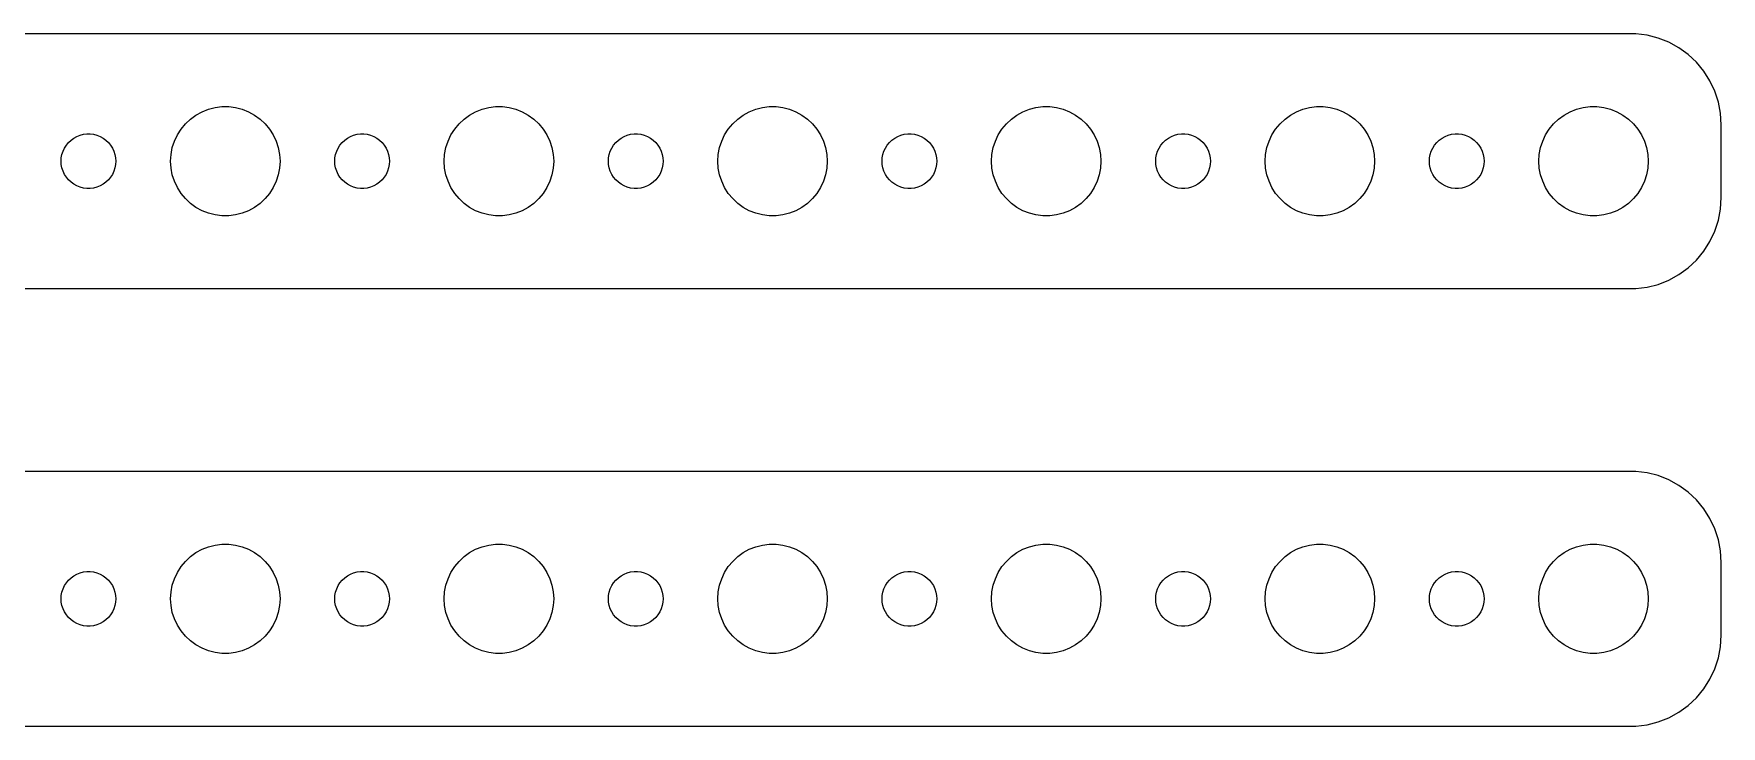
# Model space of a CAD drawing. Header units: metres. Extents: x -180 to 180, y 17 to 55.
# Drawn here: x 87 to 179.5, y 17 to 55 of the extents above; entities that cross this region are included whole.
import ezdxf

# ---------------------------------------------------------------- set-up
doc = ezdxf.new("R2010")
doc.units = ezdxf.units.M

msp = doc.modelspace()

# ---------------------------------------------------------------- linework, layer by layer
for p, q in [((174.814, 54.9901), (-174.814, 54.9901)), ((175.437, 54.9114), (174.814, 54.9901)), ((176.045, 54.7553), (175.437, 54.9114)), ((176.629, 54.5241), (176.045, 54.7553)), ((177.179, 54.2216), (176.629, 54.5241)), ((177.687, 53.8526), (177.179, 54.2216)), ((178.145, 53.4227), (177.687, 53.8526)), ((178.545, 52.9389), (178.145, 53.4227)), ((178.882, 52.4088), (178.545, 52.9389)), ((179.149, 51.8406), (178.882, 52.4088)), ((179.343, 51.2434), (179.149, 51.8406)), ((96.573, 50.8532), (96.9379, 50.9469)), ((96.9379, 50.9469), (97.3116, 50.9941)), ((97.3116, 50.9941), (97.6884, 50.9941)), ((97.6884, 50.9941), (98.0621, 50.9469)), ((98.0621, 50.9469), (98.427, 50.8532)), ((111.573, 50.8532), (111.938, 50.9469)), ((111.938, 50.9469), (112.312, 50.9941)), ((112.312, 50.9941), (112.688, 50.9941)), ((112.688, 50.9941), (113.062, 50.9469)), ((113.062, 50.9469), (113.427, 50.8532)), ((126.573, 50.8532), (126.938, 50.9469)), ((126.938, 50.9469), (127.312, 50.9941)), ((127.312, 50.9941), (127.688, 50.9941)), ((127.688, 50.9941), (128.062, 50.9469)), ((128.062, 50.9469), (128.427, 50.8532)), ((141.573, 50.8532), (141.938, 50.9469)), ((141.938, 50.9469), (142.312, 50.9941)), ((142.312, 50.9941), (142.688, 50.9941)), ((142.688, 50.9941), (143.062, 50.9469)), ((143.062, 50.9469), (143.427, 50.8532)), ((156.573, 50.8532), (156.938, 50.9469)), ((156.938, 50.9469), (157.312, 50.9941)), ((157.312, 50.9941), (157.688, 50.9941)), ((157.688, 50.9941), (158.062, 50.9469)), ((158.062, 50.9469), (158.427, 50.8532)), ((171.573, 50.8532), (171.938, 50.9469)), ((171.938, 50.9469), (172.312, 50.9941)), ((172.312, 50.9941), (172.688, 50.9941)), ((172.688, 50.9941), (173.062, 50.9469)), ((173.062, 50.9469), (173.427, 50.8532)), ((179.461, 50.6267), (179.343, 51.2434)), ((95.073, 49.7634), (95.3131, 50.0536)), ((95.3131, 50.0536), (95.5877, 50.3115)), ((95.5877, 50.3115), (95.8925, 50.533)), ((95.8925, 50.533), (96.2227, 50.7145)), ((96.2227, 50.7145), (96.573, 50.8532)), ((98.427, 50.8532), (98.7773, 50.7145)), ((98.7773, 50.7145), (99.1075, 50.533)), ((99.1075, 50.533), (99.4123, 50.3115)), ((99.4123, 50.3115), (99.6869, 50.0536)), ((99.6869, 50.0536), (99.927, 49.7634)), ((110.073, 49.7634), (110.313, 50.0536)), ((110.313, 50.0536), (110.588, 50.3115)), ((110.588, 50.3115), (110.893, 50.533)), ((110.893, 50.533), (111.223, 50.7145)), ((111.223, 50.7145), (111.573, 50.8532)), ((113.427, 50.8532), (113.777, 50.7145)), ((113.777, 50.7145), (114.107, 50.533)), ((114.107, 50.533), (114.412, 50.3115)), ((114.412, 50.3115), (114.687, 50.0536)), ((114.687, 50.0536), (114.927, 49.7634)), ((125.073, 49.7634), (125.313, 50.0536)), ((125.313, 50.0536), (125.588, 50.3115)), ((125.588, 50.3115), (125.893, 50.533)), ((125.893, 50.533), (126.223, 50.7145)), ((126.223, 50.7145), (126.573, 50.8532)), ((128.427, 50.8532), (128.777, 50.7145)), ((128.777, 50.7145), (129.107, 50.533)), ((129.107, 50.533), (129.412, 50.3115)), ((129.412, 50.3115), (129.687, 50.0536)), ((129.687, 50.0536), (129.927, 49.7634)), ((140.073, 49.7634), (140.313, 50.0536)), ((140.313, 50.0536), (140.588, 50.3115)), ((140.588, 50.3115), (140.893, 50.533)), ((140.893, 50.533), (141.223, 50.7145)), ((141.223, 50.7145), (141.573, 50.8532)), ((143.427, 50.8532), (143.777, 50.7145)), ((143.777, 50.7145), (144.107, 50.533)), ((144.107, 50.533), (144.412, 50.3115)), ((144.412, 50.3115), (144.687, 50.0536)), ((144.687, 50.0536), (144.927, 49.7634)), ((155.073, 49.7634), (155.313, 50.0536)), ((155.313, 50.0536), (155.588, 50.3115)), ((155.588, 50.3115), (155.893, 50.533)), ((155.893, 50.533), (156.223, 50.7145)), ((156.223, 50.7145), (156.573, 50.8532)), ((158.427, 50.8532), (158.777, 50.7145)), ((158.777, 50.7145), (159.107, 50.533)), ((159.107, 50.533), (159.412, 50.3115)), ((159.412, 50.3115), (159.687, 50.0536)), ((159.687, 50.0536), (159.927, 49.7634)), ((170.073, 49.7634), (170.313, 50.0536)), ((170.313, 50.0536), (170.588, 50.3115)), ((170.588, 50.3115), (170.893, 50.533)), ((170.893, 50.533), (171.223, 50.7145)), ((171.223, 50.7145), (171.573, 50.8532)), ((173.427, 50.8532), (173.777, 50.7145)), ((173.777, 50.7145), (174.107, 50.533)), ((174.107, 50.533), (174.412, 50.3115)), ((174.412, 50.3115), (174.687, 50.0536)), ((174.687, 50.0536), (174.927, 49.7634)), ((179.5, 50), (179.461, 50.6267)), ((179.5, 46), (179.5, 50)), ((88.7865, 48.8817), (88.9065, 49.0268)), ((88.9065, 49.0268), (89.0439, 49.1558)), ((89.0439, 49.1558), (89.1963, 49.2665)), ((89.1963, 49.2665), (89.3613, 49.3572)), ((89.3613, 49.3572), (89.5365, 49.4266)), ((89.5365, 49.4266), (89.7189, 49.4734)), ((89.7189, 49.4734), (89.9058, 49.497)), ((89.9058, 49.497), (90.0942, 49.497)), ((90.0942, 49.497), (90.2811, 49.4734)), ((90.2811, 49.4734), (90.4635, 49.4266)), ((90.4635, 49.4266), (90.6387, 49.3572)), ((90.6387, 49.3572), (90.8037, 49.2665)), ((90.8037, 49.2665), (90.9561, 49.1558)), ((90.9561, 49.1558), (91.0934, 49.0268)), ((91.0934, 49.0268), (91.2135, 48.8817)), ((94.5943, 48.7461), (94.7107, 49.1044)), ((94.7107, 49.1044), (94.8711, 49.4453)), ((94.8711, 49.4453), (95.073, 49.7634)), ((99.927, 49.7634), (100.129, 49.4453)), ((100.129, 49.4453), (100.289, 49.1044)), ((100.289, 49.1044), (100.406, 48.7461)), ((103.786, 48.8817), (103.907, 49.0268)), ((103.907, 49.0268), (104.044, 49.1558)), ((104.044, 49.1558), (104.196, 49.2665)), ((104.196, 49.2665), (104.361, 49.3572)), ((104.361, 49.3572), (104.536, 49.4266)), ((104.536, 49.4266), (104.719, 49.4734)), ((104.719, 49.4734), (104.906, 49.497)), ((104.906, 49.497), (105.094, 49.497)), ((105.094, 49.497), (105.281, 49.4734)), ((105.281, 49.4734), (105.464, 49.4266)), ((105.464, 49.4266), (105.639, 49.3572)), ((105.639, 49.3572), (105.804, 49.2665)), ((105.804, 49.2665), (105.956, 49.1558)), ((105.956, 49.1558), (106.093, 49.0268)), ((106.093, 49.0268), (106.214, 48.8817)), ((109.594, 48.7461), (109.711, 49.1044)), ((109.711, 49.1044), (109.871, 49.4453)), ((109.871, 49.4453), (110.073, 49.7634)), ((114.927, 49.7634), (115.129, 49.4453)), ((115.129, 49.4453), (115.289, 49.1044)), ((115.289, 49.1044), (115.406, 48.7461)), ((118.786, 48.8817), (118.907, 49.0268)), ((118.907, 49.0268), (119.044, 49.1558)), ((119.044, 49.1558), (119.196, 49.2665)), ((119.196, 49.2665), (119.361, 49.3572)), ((119.361, 49.3572), (119.536, 49.4266)), ((119.536, 49.4266), (119.719, 49.4734)), ((119.719, 49.4734), (119.906, 49.497)), ((119.906, 49.497), (120.094, 49.497)), ((120.094, 49.497), (120.281, 49.4734)), ((120.281, 49.4734), (120.464, 49.4266)), ((120.464, 49.4266), (120.639, 49.3572)), ((120.639, 49.3572), (120.804, 49.2665)), ((120.804, 49.2665), (120.956, 49.1558)), ((120.956, 49.1558), (121.093, 49.0268)), ((121.093, 49.0268), (121.214, 48.8817)), ((124.594, 48.7461), (124.711, 49.1044)), ((124.711, 49.1044), (124.871, 49.4453)), ((124.871, 49.4453), (125.073, 49.7634)), ((129.927, 49.7634), (130.129, 49.4453)), ((130.129, 49.4453), (130.289, 49.1044)), ((130.289, 49.1044), (130.406, 48.7461)), ((133.786, 48.8817), (133.907, 49.0268)), ((133.907, 49.0268), (134.044, 49.1558)), ((134.044, 49.1558), (134.196, 49.2665)), ((134.196, 49.2665), (134.361, 49.3572)), ((134.361, 49.3572), (134.536, 49.4266)), ((134.536, 49.4266), (134.719, 49.4734)), ((134.719, 49.4734), (134.906, 49.497)), ((134.906, 49.497), (135.094, 49.497)), ((135.094, 49.497), (135.281, 49.4734)), ((135.281, 49.4734), (135.464, 49.4266)), ((135.464, 49.4266), (135.639, 49.3572)), ((135.639, 49.3572), (135.804, 49.2665)), ((135.804, 49.2665), (135.956, 49.1558)), ((135.956, 49.1558), (136.093, 49.0268)), ((136.093, 49.0268), (136.214, 48.8817)), ((139.594, 48.7461), (139.711, 49.1044)), ((139.711, 49.1044), (139.871, 49.4453)), ((139.871, 49.4453), (140.073, 49.7634)), ((144.927, 49.7634), (145.129, 49.4453)), ((145.129, 49.4453), (145.289, 49.1044)), ((145.289, 49.1044), (145.406, 48.7461)), ((148.786, 48.8817), (148.907, 49.0268)), ((148.907, 49.0268), (149.044, 49.1558)), ((149.044, 49.1558), (149.196, 49.2665)), ((149.196, 49.2665), (149.361, 49.3572)), ((149.361, 49.3572), (149.536, 49.4266)), ((149.536, 49.4266), (149.719, 49.4734)), ((149.719, 49.4734), (149.906, 49.497)), ((149.906, 49.497), (150.094, 49.497)), ((150.094, 49.497), (150.281, 49.4734)), ((150.281, 49.4734), (150.464, 49.4266)), ((150.464, 49.4266), (150.639, 49.3572)), ((150.639, 49.3572), (150.804, 49.2665)), ((150.804, 49.2665), (150.956, 49.1558)), ((150.956, 49.1558), (151.093, 49.0268)), ((151.093, 49.0268), (151.214, 48.8817)), ((154.594, 48.7461), (154.711, 49.1044)), ((154.711, 49.1044), (154.871, 49.4453)), ((154.871, 49.4453), (155.073, 49.7634)), ((159.927, 49.7634), (160.129, 49.4453)), ((160.129, 49.4453), (160.289, 49.1044)), ((160.289, 49.1044), (160.406, 48.7461)), ((163.786, 48.8817), (163.907, 49.0268)), ((163.907, 49.0268), (164.044, 49.1558)), ((164.044, 49.1558), (164.196, 49.2665)), ((164.196, 49.2665), (164.361, 49.3572)), ((164.361, 49.3572), (164.536, 49.4266)), ((164.536, 49.4266), (164.719, 49.4734)), ((164.719, 49.4734), (164.906, 49.497)), ((164.906, 49.497), (165.094, 49.497)), ((165.094, 49.497), (165.281, 49.4734)), ((165.281, 49.4734), (165.464, 49.4266)), ((165.464, 49.4266), (165.639, 49.3572)), ((165.639, 49.3572), (165.804, 49.2665)), ((165.804, 49.2665), (165.956, 49.1558)), ((165.956, 49.1558), (166.093, 49.0268)), ((166.093, 49.0268), (166.214, 48.8817)), ((169.594, 48.7461), (169.711, 49.1044)), ((169.711, 49.1044), (169.871, 49.4453)), ((169.871, 49.4453), (170.073, 49.7634)), ((174.927, 49.7634), (175.129, 49.4453)), ((175.129, 49.4453), (175.289, 49.1044)), ((175.289, 49.1044), (175.406, 48.7461)), ((88.5, 48), (88.5118, 48.188)), ((88.5118, 48.188), (88.5471, 48.373)), ((88.5471, 48.373), (88.6053, 48.5522)), ((88.6053, 48.5522), (88.6855, 48.7226)), ((88.6855, 48.7226), (88.7865, 48.8817)), ((91.2135, 48.8817), (91.3145, 48.7226)), ((91.3145, 48.7226), (91.3947, 48.5522)), ((91.3947, 48.5522), (91.4529, 48.373)), ((91.4529, 48.373), (91.4882, 48.188)), ((91.4882, 48.188), (91.5, 48)), ((94.5, 48), (94.5237, 48.376)), ((94.5237, 48.376), (94.5943, 48.7461)), ((100.406, 48.7461), (100.476, 48.376)), ((100.476, 48.376), (100.5, 48)), ((103.5, 48), (103.512, 48.188)), ((103.512, 48.188), (103.547, 48.373)), ((103.547, 48.373), (103.605, 48.5522)), ((103.605, 48.5522), (103.686, 48.7226)), ((103.686, 48.7226), (103.786, 48.8817)), ((106.214, 48.8817), (106.314, 48.7226)), ((106.314, 48.7226), (106.395, 48.5522)), ((106.395, 48.5522), (106.453, 48.373)), ((106.453, 48.373), (106.488, 48.188)), ((106.488, 48.188), (106.5, 48)), ((109.5, 48), (109.524, 48.376)), ((109.524, 48.376), (109.594, 48.7461)), ((115.406, 48.7461), (115.476, 48.376)), ((115.476, 48.376), (115.5, 48)), ((118.5, 48), (118.512, 48.188)), ((118.512, 48.188), (118.547, 48.373)), ((118.547, 48.373), (118.605, 48.5522)), ((118.605, 48.5522), (118.686, 48.7226)), ((118.686, 48.7226), (118.786, 48.8817)), ((121.214, 48.8817), (121.314, 48.7226)), ((121.314, 48.7226), (121.395, 48.5522)), ((121.395, 48.5522), (121.453, 48.373)), ((121.453, 48.373), (121.488, 48.188)), ((121.488, 48.188), (121.5, 48)), ((124.5, 48), (124.524, 48.376)), ((124.524, 48.376), (124.594, 48.7461)), ((130.406, 48.7461), (130.476, 48.376)), ((130.476, 48.376), (130.5, 48)), ((133.5, 48), (133.512, 48.188)), ((133.512, 48.188), (133.547, 48.373)), ((133.547, 48.373), (133.605, 48.5522)), ((133.605, 48.5522), (133.686, 48.7226)), ((133.686, 48.7226), (133.786, 48.8817)), ((136.214, 48.8817), (136.314, 48.7226)), ((136.314, 48.7226), (136.395, 48.5522)), ((136.395, 48.5522), (136.453, 48.373)), ((136.453, 48.373), (136.488, 48.188)), ((136.488, 48.188), (136.5, 48)), ((139.5, 48), (139.524, 48.376)), ((139.524, 48.376), (139.594, 48.7461)), ((145.406, 48.7461), (145.476, 48.376)), ((145.476, 48.376), (145.5, 48)), ((148.5, 48), (148.512, 48.188)), ((148.512, 48.188), (148.547, 48.373)), ((148.547, 48.373), (148.605, 48.5522)), ((148.605, 48.5522), (148.686, 48.7226)), ((148.686, 48.7226), (148.786, 48.8817)), ((151.214, 48.8817), (151.314, 48.7226)), ((151.314, 48.7226), (151.395, 48.5522)), ((151.395, 48.5522), (151.453, 48.373)), ((151.453, 48.373), (151.488, 48.188)), ((151.488, 48.188), (151.5, 48)), ((154.5, 48), (154.524, 48.376)), ((154.524, 48.376), (154.594, 48.7461)), ((160.406, 48.7461), (160.476, 48.376)), ((160.476, 48.376), (160.5, 48)), ((163.5, 48), (163.512, 48.188)), ((163.512, 48.188), (163.547, 48.373)), ((163.547, 48.373), (163.605, 48.5522)), ((163.605, 48.5522), (163.686, 48.7226)), ((163.686, 48.7226), (163.786, 48.8817)), ((166.214, 48.8817), (166.314, 48.7226)), ((166.314, 48.7226), (166.395, 48.5522)), ((166.395, 48.5522), (166.453, 48.373)), ((166.453, 48.373), (166.488, 48.188)), ((166.488, 48.188), (166.5, 48)), ((169.5, 48), (169.524, 48.376)), ((169.524, 48.376), (169.594, 48.7461)), ((175.406, 48.7461), (175.476, 48.376)), ((175.476, 48.376), (175.5, 48)), ((88.5118, 47.812), (88.5, 48)), ((88.5471, 47.627), (88.5118, 47.812)), ((88.6053, 47.4478), (88.5471, 47.627)), ((88.6855, 47.2774), (88.6053, 47.4478)), ((88.7865, 47.1183), (88.6855, 47.2774)), ((91.3145, 47.2774), (91.2135, 47.1183)), ((91.3947, 47.4478), (91.3145, 47.2774)), ((91.4529, 47.627), (91.3947, 47.4478)), ((91.4882, 47.812), (91.4529, 47.627)), ((91.5, 48), (91.4882, 47.812)), ((94.5237, 47.624), (94.5, 48)), ((94.5943, 47.2539), (94.5237, 47.624)), ((94.7107, 46.8956), (94.5943, 47.2539)), ((100.406, 47.2539), (100.289, 46.8956)), ((100.476, 47.624), (100.406, 47.2539)), ((100.5, 48), (100.476, 47.624)), ((103.512, 47.812), (103.5, 48)), ((103.547, 47.627), (103.512, 47.812)), ((103.605, 47.4478), (103.547, 47.627)), ((103.686, 47.2774), (103.605, 47.4478)), ((103.786, 47.1183), (103.686, 47.2774)), ((106.314, 47.2774), (106.214, 47.1183)), ((106.395, 47.4478), (106.314, 47.2774)), ((106.453, 47.627), (106.395, 47.4478)), ((106.488, 47.812), (106.453, 47.627)), ((106.5, 48), (106.488, 47.812)), ((109.524, 47.624), (109.5, 48)), ((109.594, 47.2539), (109.524, 47.624)), ((109.711, 46.8956), (109.594, 47.2539)), ((115.406, 47.2539), (115.289, 46.8956)), ((115.476, 47.624), (115.406, 47.2539)), ((115.5, 48), (115.476, 47.624)), ((118.512, 47.812), (118.5, 48)), ((118.547, 47.627), (118.512, 47.812)), ((118.605, 47.4478), (118.547, 47.627)), ((118.686, 47.2774), (118.605, 47.4478)), ((118.786, 47.1183), (118.686, 47.2774)), ((121.314, 47.2774), (121.214, 47.1183)), ((121.395, 47.4478), (121.314, 47.2774)), ((121.453, 47.627), (121.395, 47.4478)), ((121.488, 47.812), (121.453, 47.627)), ((121.5, 48), (121.488, 47.812)), ((124.524, 47.624), (124.5, 48)), ((124.594, 47.2539), (124.524, 47.624)), ((124.711, 46.8956), (124.594, 47.2539)), ((130.406, 47.2539), (130.289, 46.8956)), ((130.476, 47.624), (130.406, 47.2539)), ((130.5, 48), (130.476, 47.624)), ((133.512, 47.812), (133.5, 48)), ((133.547, 47.627), (133.512, 47.812)), ((133.605, 47.4478), (133.547, 47.627)), ((133.686, 47.2774), (133.605, 47.4478)), ((133.786, 47.1183), (133.686, 47.2774)), ((136.314, 47.2774), (136.214, 47.1183)), ((136.395, 47.4478), (136.314, 47.2774)), ((136.453, 47.627), (136.395, 47.4478)), ((136.488, 47.812), (136.453, 47.627)), ((136.5, 48), (136.488, 47.812)), ((139.524, 47.624), (139.5, 48)), ((139.594, 47.2539), (139.524, 47.624)), ((139.711, 46.8956), (139.594, 47.2539)), ((145.406, 47.2539), (145.289, 46.8956)), ((145.476, 47.624), (145.406, 47.2539)), ((145.5, 48), (145.476, 47.624)), ((148.512, 47.812), (148.5, 48)), ((148.547, 47.627), (148.512, 47.812)), ((148.605, 47.4478), (148.547, 47.627)), ((148.686, 47.2774), (148.605, 47.4478)), ((148.786, 47.1183), (148.686, 47.2774)), ((151.314, 47.2774), (151.214, 47.1183)), ((151.395, 47.4478), (151.314, 47.2774)), ((151.453, 47.627), (151.395, 47.4478)), ((151.488, 47.812), (151.453, 47.627)), ((151.5, 48), (151.488, 47.812)), ((154.524, 47.624), (154.5, 48)), ((154.594, 47.2539), (154.524, 47.624)), ((154.711, 46.8956), (154.594, 47.2539)), ((160.406, 47.2539), (160.289, 46.8956)), ((160.476, 47.624), (160.406, 47.2539)), ((160.5, 48), (160.476, 47.624)), ((163.512, 47.812), (163.5, 48)), ((163.547, 47.627), (163.512, 47.812)), ((163.605, 47.4478), (163.547, 47.627)), ((163.686, 47.2774), (163.605, 47.4478)), ((163.786, 47.1183), (163.686, 47.2774)), ((166.314, 47.2774), (166.214, 47.1183)), ((166.395, 47.4478), (166.314, 47.2774)), ((166.453, 47.627), (166.395, 47.4478)), ((166.488, 47.812), (166.453, 47.627)), ((166.5, 48), (166.488, 47.812)), ((169.524, 47.624), (169.5, 48)), ((169.594, 47.2539), (169.524, 47.624)), ((169.711, 46.8956), (169.594, 47.2539)), ((175.406, 47.2539), (175.289, 46.8956)), ((175.476, 47.624), (175.406, 47.2539)), ((175.5, 48), (175.476, 47.624)), ((88.9065, 46.9732), (88.7865, 47.1183)), ((89.0439, 46.8442), (88.9065, 46.9732)), ((89.1963, 46.7335), (89.0439, 46.8442)), ((89.3613, 46.6428), (89.1963, 46.7335)), ((89.5365, 46.5734), (89.3613, 46.6428)), ((89.7189, 46.5266), (89.5365, 46.5734)), ((89.9058, 46.503), (89.7189, 46.5266)), ((90.0942, 46.503), (89.9058, 46.503)), ((90.2811, 46.5266), (90.0942, 46.503)), ((90.4635, 46.5734), (90.2811, 46.5266)), ((90.6387, 46.6428), (90.4635, 46.5734)), ((90.8037, 46.7335), (90.6387, 46.6428)), ((90.9561, 46.8442), (90.8037, 46.7335)), ((91.0934, 46.9732), (90.9561, 46.8442)), ((91.2135, 47.1183), (91.0934, 46.9732)), ((94.8711, 46.5547), (94.7107, 46.8956)), ((95.073, 46.2366), (94.8711, 46.5547)), ((100.129, 46.5547), (99.927, 46.2366)), ((100.289, 46.8956), (100.129, 46.5547)), ((103.907, 46.9732), (103.786, 47.1183)), ((104.044, 46.8442), (103.907, 46.9732)), ((104.196, 46.7335), (104.044, 46.8442)), ((104.361, 46.6428), (104.196, 46.7335)), ((104.536, 46.5734), (104.361, 46.6428)), ((104.719, 46.5266), (104.536, 46.5734)), ((104.906, 46.503), (104.719, 46.5266)), ((105.094, 46.503), (104.906, 46.503)), ((105.281, 46.5266), (105.094, 46.503)), ((105.464, 46.5734), (105.281, 46.5266)), ((105.639, 46.6428), (105.464, 46.5734)), ((105.804, 46.7335), (105.639, 46.6428)), ((105.956, 46.8442), (105.804, 46.7335)), ((106.093, 46.9732), (105.956, 46.8442)), ((106.214, 47.1183), (106.093, 46.9732)), ((109.871, 46.5547), (109.711, 46.8956)), ((110.073, 46.2366), (109.871, 46.5547)), ((115.129, 46.5547), (114.927, 46.2366)), ((115.289, 46.8956), (115.129, 46.5547)), ((118.907, 46.9732), (118.786, 47.1183)), ((119.044, 46.8442), (118.907, 46.9732)), ((119.196, 46.7335), (119.044, 46.8442)), ((119.361, 46.6428), (119.196, 46.7335)), ((119.536, 46.5734), (119.361, 46.6428)), ((119.719, 46.5266), (119.536, 46.5734)), ((119.906, 46.503), (119.719, 46.5266)), ((120.094, 46.503), (119.906, 46.503)), ((120.281, 46.5266), (120.094, 46.503)), ((120.464, 46.5734), (120.281, 46.5266)), ((120.639, 46.6428), (120.464, 46.5734)), ((120.804, 46.7335), (120.639, 46.6428)), ((120.956, 46.8442), (120.804, 46.7335)), ((121.093, 46.9732), (120.956, 46.8442)), ((121.214, 47.1183), (121.093, 46.9732)), ((124.871, 46.5547), (124.711, 46.8956)), ((125.073, 46.2366), (124.871, 46.5547)), ((130.129, 46.5547), (129.927, 46.2366)), ((130.289, 46.8956), (130.129, 46.5547)), ((133.907, 46.9732), (133.786, 47.1183)), ((134.044, 46.8442), (133.907, 46.9732)), ((134.196, 46.7335), (134.044, 46.8442)), ((134.361, 46.6428), (134.196, 46.7335)), ((134.536, 46.5734), (134.361, 46.6428)), ((134.719, 46.5266), (134.536, 46.5734)), ((134.906, 46.503), (134.719, 46.5266)), ((135.094, 46.503), (134.906, 46.503)), ((135.281, 46.5266), (135.094, 46.503)), ((135.464, 46.5734), (135.281, 46.5266)), ((135.639, 46.6428), (135.464, 46.5734)), ((135.804, 46.7335), (135.639, 46.6428)), ((135.956, 46.8442), (135.804, 46.7335)), ((136.093, 46.9732), (135.956, 46.8442)), ((136.214, 47.1183), (136.093, 46.9732)), ((139.871, 46.5547), (139.711, 46.8956)), ((140.073, 46.2366), (139.871, 46.5547)), ((145.129, 46.5547), (144.927, 46.2366)), ((145.289, 46.8956), (145.129, 46.5547)), ((148.907, 46.9732), (148.786, 47.1183)), ((149.044, 46.8442), (148.907, 46.9732)), ((149.196, 46.7335), (149.044, 46.8442)), ((149.361, 46.6428), (149.196, 46.7335)), ((149.536, 46.5734), (149.361, 46.6428)), ((149.719, 46.5266), (149.536, 46.5734)), ((149.906, 46.503), (149.719, 46.5266)), ((150.094, 46.503), (149.906, 46.503)), ((150.281, 46.5266), (150.094, 46.503)), ((150.464, 46.5734), (150.281, 46.5266)), ((150.639, 46.6428), (150.464, 46.5734)), ((150.804, 46.7335), (150.639, 46.6428)), ((150.956, 46.8442), (150.804, 46.7335)), ((151.093, 46.9732), (150.956, 46.8442)), ((151.214, 47.1183), (151.093, 46.9732)), ((154.871, 46.5547), (154.711, 46.8956)), ((155.073, 46.2366), (154.871, 46.5547)), ((160.129, 46.5547), (159.927, 46.2366)), ((160.289, 46.8956), (160.129, 46.5547)), ((163.907, 46.9732), (163.786, 47.1183)), ((164.044, 46.8442), (163.907, 46.9732)), ((164.196, 46.7335), (164.044, 46.8442)), ((164.361, 46.6428), (164.196, 46.7335)), ((164.536, 46.5734), (164.361, 46.6428)), ((164.719, 46.5266), (164.536, 46.5734)), ((164.906, 46.503), (164.719, 46.5266)), ((165.094, 46.503), (164.906, 46.503)), ((165.281, 46.5266), (165.094, 46.503)), ((165.464, 46.5734), (165.281, 46.5266)), ((165.639, 46.6428), (165.464, 46.5734)), ((165.804, 46.7335), (165.639, 46.6428)), ((165.956, 46.8442), (165.804, 46.7335)), ((166.093, 46.9732), (165.956, 46.8442)), ((166.214, 47.1183), (166.093, 46.9732)), ((169.871, 46.5547), (169.711, 46.8956)), ((170.073, 46.2366), (169.871, 46.5547)), ((175.129, 46.5547), (174.927, 46.2366)), ((175.289, 46.8956), (175.129, 46.5547)), ((95.3131, 45.9464), (95.073, 46.2366)), ((95.5877, 45.6885), (95.3131, 45.9464)), ((95.8925, 45.467), (95.5877, 45.6885)), ((96.2227, 45.2855), (95.8925, 45.467)), ((99.1075, 45.467), (98.7773, 45.2855)), ((99.4123, 45.6885), (99.1075, 45.467)), ((99.6869, 45.9464), (99.4123, 45.6885)), ((99.927, 46.2366), (99.6869, 45.9464)), ((110.313, 45.9464), (110.073, 46.2366)), ((110.588, 45.6885), (110.313, 45.9464)), ((110.893, 45.467), (110.588, 45.6885)), ((111.223, 45.2855), (110.893, 45.467)), ((114.107, 45.467), (113.777, 45.2855)), ((114.412, 45.6885), (114.107, 45.467)), ((114.687, 45.9464), (114.412, 45.6885)), ((114.927, 46.2366), (114.687, 45.9464)), ((125.313, 45.9464), (125.073, 46.2366)), ((125.588, 45.6885), (125.313, 45.9464)), ((125.893, 45.467), (125.588, 45.6885)), ((126.223, 45.2855), (125.893, 45.467)), ((129.107, 45.467), (128.777, 45.2855)), ((129.412, 45.6885), (129.107, 45.467)), ((129.687, 45.9464), (129.412, 45.6885)), ((129.927, 46.2366), (129.687, 45.9464)), ((140.313, 45.9464), (140.073, 46.2366)), ((140.588, 45.6885), (140.313, 45.9464)), ((140.893, 45.467), (140.588, 45.6885)), ((141.223, 45.2855), (140.893, 45.467)), ((144.107, 45.467), (143.777, 45.2855)), ((144.412, 45.6885), (144.107, 45.467)), ((144.687, 45.9464), (144.412, 45.6885)), ((144.927, 46.2366), (144.687, 45.9464)), ((155.313, 45.9464), (155.073, 46.2366)), ((155.588, 45.6885), (155.313, 45.9464)), ((155.893, 45.467), (155.588, 45.6885)), ((156.223, 45.2855), (155.893, 45.467)), ((159.107, 45.467), (158.777, 45.2855)), ((159.412, 45.6885), (159.107, 45.467)), ((159.687, 45.9464), (159.412, 45.6885)), ((159.927, 46.2366), (159.687, 45.9464)), ((170.313, 45.9464), (170.073, 46.2366)), ((170.588, 45.6885), (170.313, 45.9464)), ((170.893, 45.467), (170.588, 45.6885)), ((171.223, 45.2855), (170.893, 45.467)), ((174.107, 45.467), (173.777, 45.2855)), ((174.412, 45.6885), (174.107, 45.467)), ((174.687, 45.9464), (174.412, 45.6885)), ((174.927, 46.2366), (174.687, 45.9464)), ((179.343, 44.7566), (179.461, 45.3733)), ((179.461, 45.3733), (179.5, 46)), ((96.573, 45.1468), (96.2227, 45.2855)), ((96.9379, 45.0531), (96.573, 45.1468)), ((97.3116, 45.0059), (96.9379, 45.0531)), ((97.6884, 45.0059), (97.3116, 45.0059)), ((98.0621, 45.0531), (97.6884, 45.0059)), ((98.427, 45.1468), (98.0621, 45.0531)), ((98.7773, 45.2855), (98.427, 45.1468)), ((111.573, 45.1468), (111.223, 45.2855)), ((111.938, 45.0531), (111.573, 45.1468)), ((112.312, 45.0059), (111.938, 45.0531)), ((112.688, 45.0059), (112.312, 45.0059)), ((113.062, 45.0531), (112.688, 45.0059)), ((113.427, 45.1468), (113.062, 45.0531)), ((113.777, 45.2855), (113.427, 45.1468)), ((126.573, 45.1468), (126.223, 45.2855)), ((126.938, 45.0531), (126.573, 45.1468)), ((127.312, 45.0059), (126.938, 45.0531)), ((127.688, 45.0059), (127.312, 45.0059)), ((128.062, 45.0531), (127.688, 45.0059)), ((128.427, 45.1468), (128.062, 45.0531)), ((128.777, 45.2855), (128.427, 45.1468)), ((141.573, 45.1468), (141.223, 45.2855)), ((141.938, 45.0531), (141.573, 45.1468)), ((142.312, 45.0059), (141.938, 45.0531)), ((142.688, 45.0059), (142.312, 45.0059)), ((143.062, 45.0531), (142.688, 45.0059)), ((143.427, 45.1468), (143.062, 45.0531)), ((143.777, 45.2855), (143.427, 45.1468)), ((156.573, 45.1468), (156.223, 45.2855)), ((156.938, 45.0531), (156.573, 45.1468)), ((157.312, 45.0059), (156.938, 45.0531)), ((157.688, 45.0059), (157.312, 45.0059)), ((158.062, 45.0531), (157.688, 45.0059)), ((158.427, 45.1468), (158.062, 45.0531)), ((158.777, 45.2855), (158.427, 45.1468)), ((171.573, 45.1468), (171.223, 45.2855)), ((171.938, 45.0531), (171.573, 45.1468)), ((172.312, 45.0059), (171.938, 45.0531)), ((172.688, 45.0059), (172.312, 45.0059)), ((173.062, 45.0531), (172.688, 45.0059)), ((173.427, 45.1468), (173.062, 45.0531)), ((173.777, 45.2855), (173.427, 45.1468)), ((179.149, 44.1594), (179.343, 44.7566)), ((178.545, 43.0611), (178.882, 43.5912)), ((178.882, 43.5912), (179.149, 44.1594)), ((177.687, 42.1474), (178.145, 42.5773)), ((178.145, 42.5773), (178.545, 43.0611)), ((176.629, 41.4759), (177.179, 41.7784)), ((177.179, 41.7784), (177.687, 42.1474)), ((-174.814, 41.0099), (174.814, 41.0099)), ((174.814, 41.0099), (175.437, 41.0886)), ((175.437, 41.0886), (176.045, 41.2447)), ((176.045, 41.2447), (176.629, 41.4759)), ((174.814, 30.9901), (-174.814, 30.9901)), ((175.437, 30.9114), (174.814, 30.9901)), ((176.045, 30.7553), (175.437, 30.9114)), ((176.629, 30.5241), (176.045, 30.7553)), ((177.179, 30.2216), (176.629, 30.5241)), ((177.687, 29.8526), (177.179, 30.2216)), ((178.145, 29.4227), (177.687, 29.8526)), ((178.545, 28.9389), (178.145, 29.4227)), ((178.882, 28.4088), (178.545, 28.9389)), ((179.149, 27.8406), (178.882, 28.4088)), ((179.343, 27.2434), (179.149, 27.8406)), ((96.2227, 26.7145), (96.573, 26.8532)), ((96.573, 26.8532), (96.9379, 26.9469)), ((96.9379, 26.9469), (97.3116, 26.9941)), ((97.3116, 26.9941), (97.6884, 26.9941)), ((97.6884, 26.9941), (98.0621, 26.9469)), ((98.0621, 26.9469), (98.427, 26.8532)), ((98.427, 26.8532), (98.7773, 26.7145)), ((111.223, 26.7145), (111.573, 26.8532)), ((111.573, 26.8532), (111.938, 26.9469)), ((111.938, 26.9469), (112.312, 26.9941)), ((112.312, 26.9941), (112.688, 26.9941)), ((112.688, 26.9941), (113.062, 26.9469)), ((113.062, 26.9469), (113.427, 26.8532)), ((113.427, 26.8532), (113.777, 26.7145)), ((126.223, 26.7145), (126.573, 26.8532)), ((126.573, 26.8532), (126.938, 26.9469)), ((126.938, 26.9469), (127.312, 26.9941)), ((127.312, 26.9941), (127.688, 26.9941)), ((127.688, 26.9941), (128.062, 26.9469)), ((128.062, 26.9469), (128.427, 26.8532)), ((128.427, 26.8532), (128.777, 26.7145)), ((141.223, 26.7145), (141.573, 26.8532)), ((141.573, 26.8532), (141.938, 26.9469)), ((141.938, 26.9469), (142.312, 26.9941)), ((142.312, 26.9941), (142.688, 26.9941)), ((142.688, 26.9941), (143.062, 26.9469)), ((143.062, 26.9469), (143.427, 26.8532)), ((143.427, 26.8532), (143.777, 26.7145)), ((156.223, 26.7145), (156.573, 26.8532)), ((156.573, 26.8532), (156.938, 26.9469)), ((156.938, 26.9469), (157.312, 26.9941)), ((157.312, 26.9941), (157.688, 26.9941)), ((157.688, 26.9941), (158.062, 26.9469)), ((158.062, 26.9469), (158.427, 26.8532)), ((158.427, 26.8532), (158.777, 26.7145)), ((171.223, 26.7145), (171.573, 26.8532)), ((171.573, 26.8532), (171.938, 26.9469)), ((171.938, 26.9469), (172.312, 26.9941)), ((172.312, 26.9941), (172.688, 26.9941)), ((172.688, 26.9941), (173.062, 26.9469)), ((173.062, 26.9469), (173.427, 26.8532)), ((173.427, 26.8532), (173.777, 26.7145)), ((179.461, 26.6267), (179.343, 27.2434)), ((95.073, 25.7634), (95.3131, 26.0536)), ((95.3131, 26.0536), (95.5877, 26.3115)), ((95.5877, 26.3115), (95.8925, 26.533)), ((95.8925, 26.533), (96.2227, 26.7145)), ((98.7773, 26.7145), (99.1075, 26.533)), ((99.1075, 26.533), (99.4123, 26.3115)), ((99.4123, 26.3115), (99.6869, 26.0536)), ((99.6869, 26.0536), (99.927, 25.7634)), ((110.073, 25.7634), (110.313, 26.0536)), ((110.313, 26.0536), (110.588, 26.3115)), ((110.588, 26.3115), (110.893, 26.533)), ((110.893, 26.533), (111.223, 26.7145)), ((113.777, 26.7145), (114.107, 26.533)), ((114.107, 26.533), (114.412, 26.3115)), ((114.412, 26.3115), (114.687, 26.0536)), ((114.687, 26.0536), (114.927, 25.7634)), ((125.073, 25.7634), (125.313, 26.0536)), ((125.313, 26.0536), (125.588, 26.3115)), ((125.588, 26.3115), (125.893, 26.533)), ((125.893, 26.533), (126.223, 26.7145)), ((128.777, 26.7145), (129.107, 26.533)), ((129.107, 26.533), (129.412, 26.3115)), ((129.412, 26.3115), (129.687, 26.0536)), ((129.687, 26.0536), (129.927, 25.7634)), ((140.073, 25.7634), (140.313, 26.0536)), ((140.313, 26.0536), (140.588, 26.3115)), ((140.588, 26.3115), (140.893, 26.533)), ((140.893, 26.533), (141.223, 26.7145)), ((143.777, 26.7145), (144.107, 26.533)), ((144.107, 26.533), (144.412, 26.3115)), ((144.412, 26.3115), (144.687, 26.0536)), ((144.687, 26.0536), (144.927, 25.7634)), ((155.073, 25.7634), (155.313, 26.0536)), ((155.313, 26.0536), (155.588, 26.3115)), ((155.588, 26.3115), (155.893, 26.533)), ((155.893, 26.533), (156.223, 26.7145)), ((158.777, 26.7145), (159.107, 26.533)), ((159.107, 26.533), (159.412, 26.3115)), ((159.412, 26.3115), (159.687, 26.0536)), ((159.687, 26.0536), (159.927, 25.7634)), ((170.073, 25.7634), (170.313, 26.0536)), ((170.313, 26.0536), (170.588, 26.3115)), ((170.588, 26.3115), (170.893, 26.533)), ((170.893, 26.533), (171.223, 26.7145)), ((173.777, 26.7145), (174.107, 26.533)), ((174.107, 26.533), (174.412, 26.3115)), ((174.412, 26.3115), (174.687, 26.0536)), ((174.687, 26.0536), (174.927, 25.7634)), ((179.5, 26), (179.461, 26.6267)), ((179.5, 22), (179.5, 26)), ((88.7865, 24.8817), (88.9065, 25.0268)), ((88.9065, 25.0268), (89.0439, 25.1558)), ((89.0439, 25.1558), (89.1963, 25.2665)), ((89.1963, 25.2665), (89.3613, 25.3572)), ((89.3613, 25.3572), (89.5365, 25.4266)), ((89.5365, 25.4266), (89.7189, 25.4734)), ((89.7189, 25.4734), (89.9058, 25.497)), ((89.9058, 25.497), (90.0942, 25.497)), ((90.0942, 25.497), (90.2811, 25.4734)), ((90.2811, 25.4734), (90.4635, 25.4266)), ((90.4635, 25.4266), (90.6387, 25.3572)), ((90.6387, 25.3572), (90.8037, 25.2665)), ((90.8037, 25.2665), (90.9561, 25.1558)), ((90.9561, 25.1558), (91.0934, 25.0268)), ((91.0934, 25.0268), (91.2135, 24.8817)), ((94.5943, 24.7461), (94.7107, 25.1044)), ((94.7107, 25.1044), (94.8711, 25.4453)), ((94.8711, 25.4453), (95.073, 25.7634)), ((99.927, 25.7634), (100.129, 25.4453)), ((100.129, 25.4453), (100.289, 25.1044)), ((100.289, 25.1044), (100.406, 24.7461)), ((103.786, 24.8817), (103.907, 25.0268)), ((103.907, 25.0268), (104.044, 25.1558)), ((104.044, 25.1558), (104.196, 25.2665)), ((104.196, 25.2665), (104.361, 25.3572)), ((104.361, 25.3572), (104.536, 25.4266)), ((104.536, 25.4266), (104.719, 25.4734)), ((104.719, 25.4734), (104.906, 25.497)), ((104.906, 25.497), (105.094, 25.497)), ((105.094, 25.497), (105.281, 25.4734)), ((105.281, 25.4734), (105.464, 25.4266)), ((105.464, 25.4266), (105.639, 25.3572)), ((105.639, 25.3572), (105.804, 25.2665)), ((105.804, 25.2665), (105.956, 25.1558)), ((105.956, 25.1558), (106.093, 25.0268)), ((106.093, 25.0268), (106.214, 24.8817)), ((109.594, 24.7461), (109.711, 25.1044)), ((109.711, 25.1044), (109.871, 25.4453)), ((109.871, 25.4453), (110.073, 25.7634)), ((114.927, 25.7634), (115.129, 25.4453)), ((115.129, 25.4453), (115.289, 25.1044)), ((115.289, 25.1044), (115.406, 24.7461)), ((118.786, 24.8817), (118.907, 25.0268)), ((118.907, 25.0268), (119.044, 25.1558)), ((119.044, 25.1558), (119.196, 25.2665)), ((119.196, 25.2665), (119.361, 25.3572)), ((119.361, 25.3572), (119.536, 25.4266)), ((119.536, 25.4266), (119.719, 25.4734)), ((119.719, 25.4734), (119.906, 25.497)), ((119.906, 25.497), (120.094, 25.497)), ((120.094, 25.497), (120.281, 25.4734)), ((120.281, 25.4734), (120.464, 25.4266)), ((120.464, 25.4266), (120.639, 25.3572)), ((120.639, 25.3572), (120.804, 25.2665)), ((120.804, 25.2665), (120.956, 25.1558)), ((120.956, 25.1558), (121.093, 25.0268)), ((121.093, 25.0268), (121.214, 24.8817)), ((124.594, 24.7461), (124.711, 25.1044)), ((124.711, 25.1044), (124.871, 25.4453)), ((124.871, 25.4453), (125.073, 25.7634)), ((129.927, 25.7634), (130.129, 25.4453)), ((130.129, 25.4453), (130.289, 25.1044)), ((130.289, 25.1044), (130.406, 24.7461)), ((133.786, 24.8817), (133.907, 25.0268)), ((133.907, 25.0268), (134.044, 25.1558)), ((134.044, 25.1558), (134.196, 25.2665)), ((134.196, 25.2665), (134.361, 25.3572)), ((134.361, 25.3572), (134.536, 25.4266)), ((134.536, 25.4266), (134.719, 25.4734)), ((134.719, 25.4734), (134.906, 25.497)), ((134.906, 25.497), (135.094, 25.497)), ((135.094, 25.497), (135.281, 25.4734)), ((135.281, 25.4734), (135.464, 25.4266)), ((135.464, 25.4266), (135.639, 25.3572)), ((135.639, 25.3572), (135.804, 25.2665)), ((135.804, 25.2665), (135.956, 25.1558)), ((135.956, 25.1558), (136.093, 25.0268)), ((136.093, 25.0268), (136.214, 24.8817)), ((139.594, 24.7461), (139.711, 25.1044)), ((139.711, 25.1044), (139.871, 25.4453)), ((139.871, 25.4453), (140.073, 25.7634)), ((144.927, 25.7634), (145.129, 25.4453)), ((145.129, 25.4453), (145.289, 25.1044)), ((145.289, 25.1044), (145.406, 24.7461)), ((148.786, 24.8817), (148.907, 25.0268)), ((148.907, 25.0268), (149.044, 25.1558)), ((149.044, 25.1558), (149.196, 25.2665)), ((149.196, 25.2665), (149.361, 25.3572)), ((149.361, 25.3572), (149.536, 25.4266)), ((149.536, 25.4266), (149.719, 25.4734)), ((149.719, 25.4734), (149.906, 25.497)), ((149.906, 25.497), (150.094, 25.497)), ((150.094, 25.497), (150.281, 25.4734)), ((150.281, 25.4734), (150.464, 25.4266)), ((150.464, 25.4266), (150.639, 25.3572)), ((150.639, 25.3572), (150.804, 25.2665)), ((150.804, 25.2665), (150.956, 25.1558)), ((150.956, 25.1558), (151.093, 25.0268)), ((151.093, 25.0268), (151.214, 24.8817)), ((154.594, 24.7461), (154.711, 25.1044)), ((154.711, 25.1044), (154.871, 25.4453)), ((154.871, 25.4453), (155.073, 25.7634)), ((159.927, 25.7634), (160.129, 25.4453)), ((160.129, 25.4453), (160.289, 25.1044)), ((160.289, 25.1044), (160.406, 24.7461)), ((163.786, 24.8817), (163.907, 25.0268)), ((163.907, 25.0268), (164.044, 25.1558)), ((164.044, 25.1558), (164.196, 25.2665)), ((164.196, 25.2665), (164.361, 25.3572)), ((164.361, 25.3572), (164.536, 25.4266)), ((164.536, 25.4266), (164.719, 25.4734)), ((164.719, 25.4734), (164.906, 25.497)), ((164.906, 25.497), (165.094, 25.497)), ((165.094, 25.497), (165.281, 25.4734)), ((165.281, 25.4734), (165.464, 25.4266)), ((165.464, 25.4266), (165.639, 25.3572)), ((165.639, 25.3572), (165.804, 25.2665)), ((165.804, 25.2665), (165.956, 25.1558)), ((165.956, 25.1558), (166.093, 25.0268)), ((166.093, 25.0268), (166.214, 24.8817)), ((169.594, 24.7461), (169.711, 25.1044)), ((169.711, 25.1044), (169.871, 25.4453)), ((169.871, 25.4453), (170.073, 25.7634)), ((174.927, 25.7634), (175.129, 25.4453)), ((175.129, 25.4453), (175.289, 25.1044)), ((175.289, 25.1044), (175.406, 24.7461)), ((88.5, 24), (88.5118, 24.188)), ((88.5118, 24.188), (88.5471, 24.373)), ((88.5471, 24.373), (88.6053, 24.5522)), ((88.6053, 24.5522), (88.6855, 24.7226)), ((88.6855, 24.7226), (88.7865, 24.8817)), ((91.2135, 24.8817), (91.3145, 24.7226)), ((91.3145, 24.7226), (91.3947, 24.5522)), ((91.3947, 24.5522), (91.4529, 24.373)), ((91.4529, 24.373), (91.4882, 24.188)), ((91.4882, 24.188), (91.5, 24)), ((94.5, 24), (94.5237, 24.376)), ((94.5237, 24.376), (94.5943, 24.7461)), ((100.406, 24.7461), (100.476, 24.376)), ((100.476, 24.376), (100.5, 24)), ((103.5, 24), (103.512, 24.188)), ((103.512, 24.188), (103.547, 24.373)), ((103.547, 24.373), (103.605, 24.5522)), ((103.605, 24.5522), (103.686, 24.7226)), ((103.686, 24.7226), (103.786, 24.8817)), ((106.214, 24.8817), (106.314, 24.7226)), ((106.314, 24.7226), (106.395, 24.5522)), ((106.395, 24.5522), (106.453, 24.373)), ((106.453, 24.373), (106.488, 24.188)), ((106.488, 24.188), (106.5, 24)), ((109.5, 24), (109.524, 24.376)), ((109.524, 24.376), (109.594, 24.7461)), ((115.406, 24.7461), (115.476, 24.376)), ((115.476, 24.376), (115.5, 24)), ((118.5, 24), (118.512, 24.188)), ((118.512, 24.188), (118.547, 24.373)), ((118.547, 24.373), (118.605, 24.5522)), ((118.605, 24.5522), (118.686, 24.7226)), ((118.686, 24.7226), (118.786, 24.8817)), ((121.214, 24.8817), (121.314, 24.7226)), ((121.314, 24.7226), (121.395, 24.5522)), ((121.395, 24.5522), (121.453, 24.373)), ((121.453, 24.373), (121.488, 24.188)), ((121.488, 24.188), (121.5, 24)), ((124.5, 24), (124.524, 24.376)), ((124.524, 24.376), (124.594, 24.7461)), ((130.406, 24.7461), (130.476, 24.376)), ((130.476, 24.376), (130.5, 24)), ((133.5, 24), (133.512, 24.188)), ((133.512, 24.188), (133.547, 24.373)), ((133.547, 24.373), (133.605, 24.5522)), ((133.605, 24.5522), (133.686, 24.7226)), ((133.686, 24.7226), (133.786, 24.8817)), ((136.214, 24.8817), (136.314, 24.7226)), ((136.314, 24.7226), (136.395, 24.5522)), ((136.395, 24.5522), (136.453, 24.373)), ((136.453, 24.373), (136.488, 24.188)), ((136.488, 24.188), (136.5, 24)), ((139.5, 24), (139.524, 24.376)), ((139.524, 24.376), (139.594, 24.7461)), ((145.406, 24.7461), (145.476, 24.376)), ((145.476, 24.376), (145.5, 24)), ((148.5, 24), (148.512, 24.188)), ((148.512, 24.188), (148.547, 24.373)), ((148.547, 24.373), (148.605, 24.5522)), ((148.605, 24.5522), (148.686, 24.7226)), ((148.686, 24.7226), (148.786, 24.8817)), ((151.214, 24.8817), (151.314, 24.7226)), ((151.314, 24.7226), (151.395, 24.5522)), ((151.395, 24.5522), (151.453, 24.373)), ((151.453, 24.373), (151.488, 24.188)), ((151.488, 24.188), (151.5, 24)), ((154.5, 24), (154.524, 24.376)), ((154.524, 24.376), (154.594, 24.7461)), ((160.406, 24.7461), (160.476, 24.376)), ((160.476, 24.376), (160.5, 24)), ((163.5, 24), (163.512, 24.188)), ((163.512, 24.188), (163.547, 24.373)), ((163.547, 24.373), (163.605, 24.5522)), ((163.605, 24.5522), (163.686, 24.7226)), ((163.686, 24.7226), (163.786, 24.8817)), ((166.214, 24.8817), (166.314, 24.7226)), ((166.314, 24.7226), (166.395, 24.5522)), ((166.395, 24.5522), (166.453, 24.373)), ((166.453, 24.373), (166.488, 24.188)), ((166.488, 24.188), (166.5, 24)), ((169.5, 24), (169.524, 24.376)), ((169.524, 24.376), (169.594, 24.7461)), ((175.406, 24.7461), (175.476, 24.376)), ((175.476, 24.376), (175.5, 24)), ((88.5118, 23.812), (88.5, 24)), ((88.5471, 23.627), (88.5118, 23.812)), ((88.6053, 23.4478), (88.5471, 23.627)), ((88.6855, 23.2774), (88.6053, 23.4478)), ((88.7865, 23.1183), (88.6855, 23.2774)), ((91.3145, 23.2774), (91.2135, 23.1183)), ((91.3947, 23.4478), (91.3145, 23.2774)), ((91.4529, 23.627), (91.3947, 23.4478)), ((91.4882, 23.812), (91.4529, 23.627)), ((91.5, 24), (91.4882, 23.812)), ((94.5237, 23.624), (94.5, 24)), ((94.5943, 23.2539), (94.5237, 23.624)), ((94.7107, 22.8956), (94.5943, 23.2539)), ((100.406, 23.2539), (100.289, 22.8956)), ((100.476, 23.624), (100.406, 23.2539)), ((100.5, 24), (100.476, 23.624)), ((103.512, 23.812), (103.5, 24)), ((103.547, 23.627), (103.512, 23.812)), ((103.605, 23.4478), (103.547, 23.627)), ((103.686, 23.2774), (103.605, 23.4478)), ((103.786, 23.1183), (103.686, 23.2774)), ((106.314, 23.2774), (106.214, 23.1183)), ((106.395, 23.4478), (106.314, 23.2774)), ((106.453, 23.627), (106.395, 23.4478)), ((106.488, 23.812), (106.453, 23.627)), ((106.5, 24), (106.488, 23.812)), ((109.524, 23.624), (109.5, 24)), ((109.594, 23.2539), (109.524, 23.624)), ((109.711, 22.8956), (109.594, 23.2539)), ((115.406, 23.2539), (115.289, 22.8956)), ((115.476, 23.624), (115.406, 23.2539)), ((115.5, 24), (115.476, 23.624)), ((118.512, 23.812), (118.5, 24)), ((118.547, 23.627), (118.512, 23.812)), ((118.605, 23.4478), (118.547, 23.627)), ((118.686, 23.2774), (118.605, 23.4478)), ((118.786, 23.1183), (118.686, 23.2774)), ((121.314, 23.2774), (121.214, 23.1183)), ((121.395, 23.4478), (121.314, 23.2774)), ((121.453, 23.627), (121.395, 23.4478)), ((121.488, 23.812), (121.453, 23.627)), ((121.5, 24), (121.488, 23.812)), ((124.524, 23.624), (124.5, 24)), ((124.594, 23.2539), (124.524, 23.624)), ((124.711, 22.8956), (124.594, 23.2539)), ((130.406, 23.2539), (130.289, 22.8956)), ((130.476, 23.624), (130.406, 23.2539)), ((130.5, 24), (130.476, 23.624)), ((133.512, 23.812), (133.5, 24)), ((133.547, 23.627), (133.512, 23.812)), ((133.605, 23.4478), (133.547, 23.627)), ((133.686, 23.2774), (133.605, 23.4478)), ((133.786, 23.1183), (133.686, 23.2774)), ((136.314, 23.2774), (136.214, 23.1183)), ((136.395, 23.4478), (136.314, 23.2774)), ((136.453, 23.627), (136.395, 23.4478)), ((136.488, 23.812), (136.453, 23.627)), ((136.5, 24), (136.488, 23.812)), ((139.524, 23.624), (139.5, 24)), ((139.594, 23.2539), (139.524, 23.624)), ((139.711, 22.8956), (139.594, 23.2539)), ((145.406, 23.2539), (145.289, 22.8956)), ((145.476, 23.624), (145.406, 23.2539)), ((145.5, 24), (145.476, 23.624)), ((148.512, 23.812), (148.5, 24)), ((148.547, 23.627), (148.512, 23.812)), ((148.605, 23.4478), (148.547, 23.627)), ((148.686, 23.2774), (148.605, 23.4478)), ((148.786, 23.1183), (148.686, 23.2774)), ((151.314, 23.2774), (151.214, 23.1183)), ((151.395, 23.4478), (151.314, 23.2774)), ((151.453, 23.627), (151.395, 23.4478)), ((151.488, 23.812), (151.453, 23.627)), ((151.5, 24), (151.488, 23.812)), ((154.524, 23.624), (154.5, 24)), ((154.594, 23.2539), (154.524, 23.624)), ((154.711, 22.8956), (154.594, 23.2539)), ((160.406, 23.2539), (160.289, 22.8956)), ((160.476, 23.624), (160.406, 23.2539)), ((160.5, 24), (160.476, 23.624)), ((163.512, 23.812), (163.5, 24)), ((163.547, 23.627), (163.512, 23.812)), ((163.605, 23.4478), (163.547, 23.627)), ((163.686, 23.2774), (163.605, 23.4478)), ((163.786, 23.1183), (163.686, 23.2774)), ((166.314, 23.2774), (166.214, 23.1183)), ((166.395, 23.4478), (166.314, 23.2774)), ((166.453, 23.627), (166.395, 23.4478)), ((166.488, 23.812), (166.453, 23.627)), ((166.5, 24), (166.488, 23.812)), ((169.524, 23.624), (169.5, 24)), ((169.594, 23.2539), (169.524, 23.624)), ((169.711, 22.8956), (169.594, 23.2539)), ((175.406, 23.2539), (175.289, 22.8956)), ((175.476, 23.624), (175.406, 23.2539)), ((175.5, 24), (175.476, 23.624)), ((88.9065, 22.9732), (88.7865, 23.1183)), ((89.0439, 22.8442), (88.9065, 22.9732)), ((89.1963, 22.7335), (89.0439, 22.8442)), ((89.3613, 22.6428), (89.1963, 22.7335)), ((89.5365, 22.5734), (89.3613, 22.6428)), ((89.7189, 22.5266), (89.5365, 22.5734)), ((89.9058, 22.503), (89.7189, 22.5266)), ((90.0942, 22.503), (89.9058, 22.503)), ((90.2811, 22.5266), (90.0942, 22.503)), ((90.4635, 22.5734), (90.2811, 22.5266)), ((90.6387, 22.6428), (90.4635, 22.5734)), ((90.8037, 22.7335), (90.6387, 22.6428)), ((90.9561, 22.8442), (90.8037, 22.7335)), ((91.0934, 22.9732), (90.9561, 22.8442)), ((91.2135, 23.1183), (91.0934, 22.9732)), ((94.8711, 22.5547), (94.7107, 22.8956)), ((95.073, 22.2366), (94.8711, 22.5547)), ((95.3131, 21.9464), (95.073, 22.2366)), ((99.927, 22.2366), (99.6869, 21.9464)), ((100.129, 22.5547), (99.927, 22.2366)), ((100.289, 22.8956), (100.129, 22.5547)), ((103.907, 22.9732), (103.786, 23.1183)), ((104.044, 22.8442), (103.907, 22.9732)), ((104.196, 22.7335), (104.044, 22.8442)), ((104.361, 22.6428), (104.196, 22.7335)), ((104.536, 22.5734), (104.361, 22.6428)), ((104.719, 22.5266), (104.536, 22.5734)), ((104.906, 22.503), (104.719, 22.5266)), ((105.094, 22.503), (104.906, 22.503)), ((105.281, 22.5266), (105.094, 22.503)), ((105.464, 22.5734), (105.281, 22.5266)), ((105.639, 22.6428), (105.464, 22.5734)), ((105.804, 22.7335), (105.639, 22.6428)), ((105.956, 22.8442), (105.804, 22.7335)), ((106.093, 22.9732), (105.956, 22.8442)), ((106.214, 23.1183), (106.093, 22.9732)), ((109.871, 22.5547), (109.711, 22.8956)), ((110.073, 22.2366), (109.871, 22.5547)), ((110.313, 21.9464), (110.073, 22.2366)), ((114.927, 22.2366), (114.687, 21.9464)), ((115.129, 22.5547), (114.927, 22.2366)), ((115.289, 22.8956), (115.129, 22.5547)), ((118.907, 22.9732), (118.786, 23.1183)), ((119.044, 22.8442), (118.907, 22.9732)), ((119.196, 22.7335), (119.044, 22.8442)), ((119.361, 22.6428), (119.196, 22.7335)), ((119.536, 22.5734), (119.361, 22.6428)), ((119.719, 22.5266), (119.536, 22.5734)), ((119.906, 22.503), (119.719, 22.5266)), ((120.094, 22.503), (119.906, 22.503)), ((120.281, 22.5266), (120.094, 22.503)), ((120.464, 22.5734), (120.281, 22.5266)), ((120.639, 22.6428), (120.464, 22.5734)), ((120.804, 22.7335), (120.639, 22.6428)), ((120.956, 22.8442), (120.804, 22.7335)), ((121.093, 22.9732), (120.956, 22.8442)), ((121.214, 23.1183), (121.093, 22.9732)), ((124.871, 22.5547), (124.711, 22.8956)), ((125.073, 22.2366), (124.871, 22.5547)), ((125.313, 21.9464), (125.073, 22.2366)), ((129.927, 22.2366), (129.687, 21.9464)), ((130.129, 22.5547), (129.927, 22.2366)), ((130.289, 22.8956), (130.129, 22.5547)), ((133.907, 22.9732), (133.786, 23.1183)), ((134.044, 22.8442), (133.907, 22.9732)), ((134.196, 22.7335), (134.044, 22.8442)), ((134.361, 22.6428), (134.196, 22.7335)), ((134.536, 22.5734), (134.361, 22.6428)), ((134.719, 22.5266), (134.536, 22.5734)), ((134.906, 22.503), (134.719, 22.5266)), ((135.094, 22.503), (134.906, 22.503)), ((135.281, 22.5266), (135.094, 22.503)), ((135.464, 22.5734), (135.281, 22.5266)), ((135.639, 22.6428), (135.464, 22.5734)), ((135.804, 22.7335), (135.639, 22.6428)), ((135.956, 22.8442), (135.804, 22.7335)), ((136.093, 22.9732), (135.956, 22.8442)), ((136.214, 23.1183), (136.093, 22.9732)), ((139.871, 22.5547), (139.711, 22.8956)), ((140.073, 22.2366), (139.871, 22.5547)), ((140.313, 21.9464), (140.073, 22.2366)), ((144.927, 22.2366), (144.687, 21.9464)), ((145.129, 22.5547), (144.927, 22.2366)), ((145.289, 22.8956), (145.129, 22.5547)), ((148.907, 22.9732), (148.786, 23.1183)), ((149.044, 22.8442), (148.907, 22.9732)), ((149.196, 22.7335), (149.044, 22.8442)), ((149.361, 22.6428), (149.196, 22.7335)), ((149.536, 22.5734), (149.361, 22.6428)), ((149.719, 22.5266), (149.536, 22.5734)), ((149.906, 22.503), (149.719, 22.5266)), ((150.094, 22.503), (149.906, 22.503)), ((150.281, 22.5266), (150.094, 22.503)), ((150.464, 22.5734), (150.281, 22.5266)), ((150.639, 22.6428), (150.464, 22.5734)), ((150.804, 22.7335), (150.639, 22.6428)), ((150.956, 22.8442), (150.804, 22.7335)), ((151.093, 22.9732), (150.956, 22.8442)), ((151.214, 23.1183), (151.093, 22.9732)), ((154.871, 22.5547), (154.711, 22.8956)), ((155.073, 22.2366), (154.871, 22.5547)), ((155.313, 21.9464), (155.073, 22.2366)), ((159.927, 22.2366), (159.687, 21.9464)), ((160.129, 22.5547), (159.927, 22.2366)), ((160.289, 22.8956), (160.129, 22.5547)), ((163.907, 22.9732), (163.786, 23.1183)), ((164.044, 22.8442), (163.907, 22.9732)), ((164.196, 22.7335), (164.044, 22.8442)), ((164.361, 22.6428), (164.196, 22.7335)), ((164.536, 22.5734), (164.361, 22.6428)), ((164.719, 22.5266), (164.536, 22.5734)), ((164.906, 22.503), (164.719, 22.5266)), ((165.094, 22.503), (164.906, 22.503)), ((165.281, 22.5266), (165.094, 22.503)), ((165.464, 22.5734), (165.281, 22.5266)), ((165.639, 22.6428), (165.464, 22.5734)), ((165.804, 22.7335), (165.639, 22.6428)), ((165.956, 22.8442), (165.804, 22.7335)), ((166.093, 22.9732), (165.956, 22.8442)), ((166.214, 23.1183), (166.093, 22.9732)), ((169.871, 22.5547), (169.711, 22.8956)), ((170.073, 22.2366), (169.871, 22.5547)), ((170.313, 21.9464), (170.073, 22.2366)), ((174.927, 22.2366), (174.687, 21.9464)), ((175.129, 22.5547), (174.927, 22.2366)), ((175.289, 22.8956), (175.129, 22.5547)), ((95.5877, 21.6885), (95.3131, 21.9464)), ((95.8925, 21.467), (95.5877, 21.6885)), ((96.2227, 21.2855), (95.8925, 21.467)), ((96.573, 21.1468), (96.2227, 21.2855)), ((98.7773, 21.2855), (98.427, 21.1468)), ((99.1075, 21.467), (98.7773, 21.2855)), ((99.4123, 21.6885), (99.1075, 21.467)), ((99.6869, 21.9464), (99.4123, 21.6885)), ((110.588, 21.6885), (110.313, 21.9464)), ((110.893, 21.467), (110.588, 21.6885)), ((111.223, 21.2855), (110.893, 21.467)), ((111.573, 21.1468), (111.223, 21.2855)), ((113.777, 21.2855), (113.427, 21.1468)), ((114.107, 21.467), (113.777, 21.2855)), ((114.412, 21.6885), (114.107, 21.467)), ((114.687, 21.9464), (114.412, 21.6885)), ((125.588, 21.6885), (125.313, 21.9464)), ((125.893, 21.467), (125.588, 21.6885)), ((126.223, 21.2855), (125.893, 21.467)), ((126.573, 21.1468), (126.223, 21.2855)), ((128.777, 21.2855), (128.427, 21.1468)), ((129.107, 21.467), (128.777, 21.2855)), ((129.412, 21.6885), (129.107, 21.467)), ((129.687, 21.9464), (129.412, 21.6885)), ((140.588, 21.6885), (140.313, 21.9464)), ((140.893, 21.467), (140.588, 21.6885)), ((141.223, 21.2855), (140.893, 21.467)), ((141.573, 21.1468), (141.223, 21.2855)), ((143.777, 21.2855), (143.427, 21.1468)), ((144.107, 21.467), (143.777, 21.2855)), ((144.412, 21.6885), (144.107, 21.467)), ((144.687, 21.9464), (144.412, 21.6885)), ((155.588, 21.6885), (155.313, 21.9464)), ((155.893, 21.467), (155.588, 21.6885)), ((156.223, 21.2855), (155.893, 21.467)), ((156.573, 21.1468), (156.223, 21.2855)), ((158.777, 21.2855), (158.427, 21.1468)), ((159.107, 21.467), (158.777, 21.2855)), ((159.412, 21.6885), (159.107, 21.467)), ((159.687, 21.9464), (159.412, 21.6885)), ((170.588, 21.6885), (170.313, 21.9464)), ((170.893, 21.467), (170.588, 21.6885)), ((171.223, 21.2855), (170.893, 21.467)), ((171.573, 21.1468), (171.223, 21.2855)), ((173.777, 21.2855), (173.427, 21.1468)), ((174.107, 21.467), (173.777, 21.2855)), ((174.412, 21.6885), (174.107, 21.467)), ((174.687, 21.9464), (174.412, 21.6885)), ((179.343, 20.7566), (179.461, 21.3733)), ((179.461, 21.3733), (179.5, 22)), ((96.9379, 21.0531), (96.573, 21.1468)), ((97.3116, 21.0059), (96.9379, 21.0531)), ((97.6884, 21.0059), (97.3116, 21.0059)), ((98.0621, 21.0531), (97.6884, 21.0059)), ((98.427, 21.1468), (98.0621, 21.0531)), ((111.938, 21.0531), (111.573, 21.1468)), ((112.312, 21.0059), (111.938, 21.0531)), ((112.688, 21.0059), (112.312, 21.0059)), ((113.062, 21.0531), (112.688, 21.0059)), ((113.427, 21.1468), (113.062, 21.0531)), ((126.938, 21.0531), (126.573, 21.1468)), ((127.312, 21.0059), (126.938, 21.0531)), ((127.688, 21.0059), (127.312, 21.0059)), ((128.062, 21.0531), (127.688, 21.0059)), ((128.427, 21.1468), (128.062, 21.0531)), ((141.938, 21.0531), (141.573, 21.1468)), ((142.312, 21.0059), (141.938, 21.0531)), ((142.688, 21.0059), (142.312, 21.0059)), ((143.062, 21.0531), (142.688, 21.0059)), ((143.427, 21.1468), (143.062, 21.0531)), ((156.938, 21.0531), (156.573, 21.1468)), ((157.312, 21.0059), (156.938, 21.0531)), ((157.688, 21.0059), (157.312, 21.0059)), ((158.062, 21.0531), (157.688, 21.0059)), ((158.427, 21.1468), (158.062, 21.0531)), ((171.938, 21.0531), (171.573, 21.1468)), ((172.312, 21.0059), (171.938, 21.0531)), ((172.688, 21.0059), (172.312, 21.0059)), ((173.062, 21.0531), (172.688, 21.0059)), ((173.427, 21.1468), (173.062, 21.0531)), ((179.149, 20.1594), (179.343, 20.7566)), ((178.545, 19.0611), (178.882, 19.5912)), ((178.882, 19.5912), (179.149, 20.1594)), ((177.687, 18.1474), (178.145, 18.5773)), ((178.145, 18.5773), (178.545, 19.0611)), ((176.629, 17.4759), (177.179, 17.7784)), ((177.179, 17.7784), (177.687, 18.1474)), ((-174.814, 17.0099), (174.814, 17.0099)), ((174.814, 17.0099), (175.437, 17.0886)), ((175.437, 17.0886), (176.045, 17.2447)), ((176.045, 17.2447), (176.629, 17.4759))]:
    msp.add_line(p, q)

doc.saveas('drawing.dxf')
